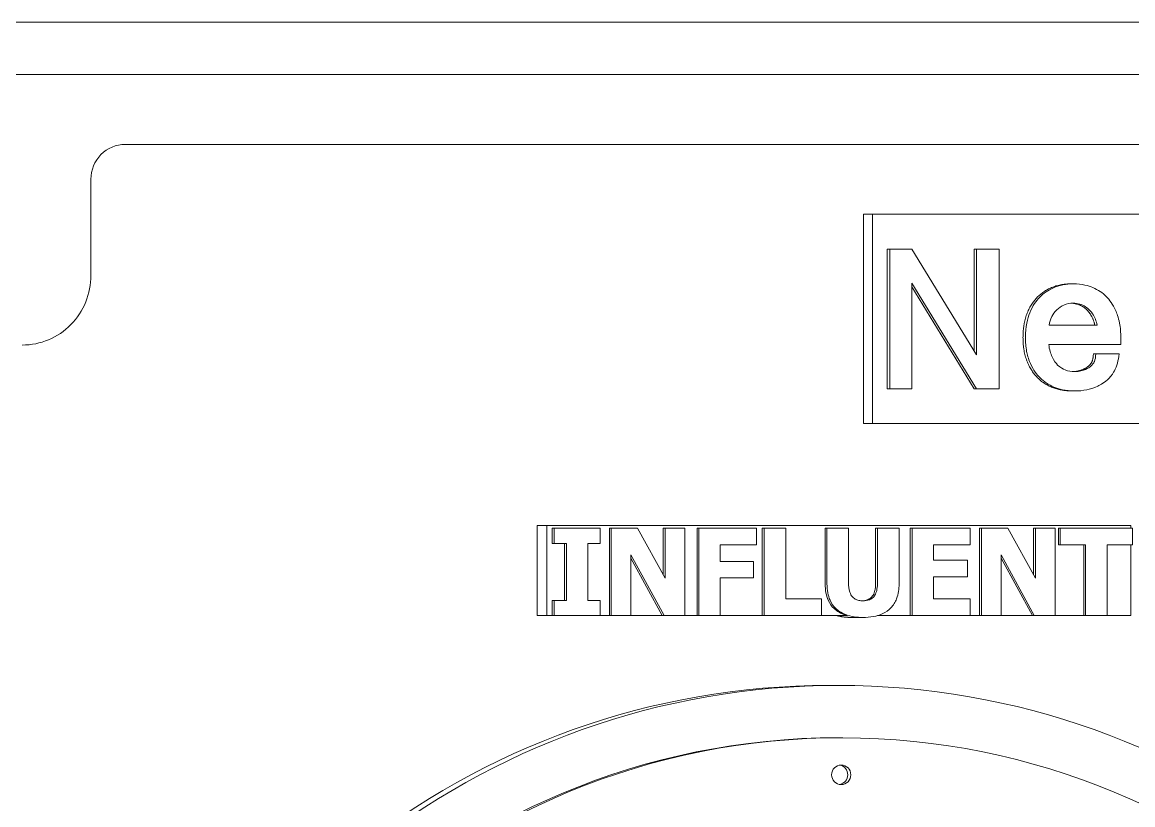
# Model space of a CAD drawing. Header units: inches. Extents: x 14 to 368, y 5 to 236.
# Drawn here: x 71.521 to 75.5, y 103.518 to 106.321 of the extents above; entities that cross this region are included whole.
import ezdxf

# ---------------------------------------------------------------- set-up
doc = ezdxf.new("R2010")
doc.units = ezdxf.units.IN
doc.header["$LTSCALE"] = 11
doc.header["$MEASUREMENT"] = 0
doc.layers.add('Visible (ANSI)', color=7, linetype='Continuous', lineweight=50)

msp = doc.modelspace()

# ---------------------------------------------------------------- linework, layer by layer
at = {"layer": 'Visible (ANSI)', "linetype": 'Continuous', "lineweight": 18}
for p, q in [((83.944801, 106.32051), (71.339262, 106.32051)), ((71.059554, 106.13301), (84.354459, 106.13301)), ((71.890486, 105.882975), (83.523528, 105.882975)), ((71.767385, 105.41426), (71.767385, 105.757975)), ((74.535373, 105.632975), (74.567932, 105.632975)), ((74.535373, 104.882975), (74.535373, 105.632975)), ((74.567932, 105.632975), (80.846082, 105.632975)), ((74.567932, 104.882975), (74.567932, 105.632975)), ((74.620761, 105.007975), (74.620761, 105.507975)), ((74.620761, 105.507975), (74.629443, 105.507975)), ((74.629443, 105.507975), (74.629443, 105.007975)), ((74.709185, 105.507975), (74.629443, 105.507975)), ((74.940934, 105.128927), (74.709185, 105.507975)), ((74.932251, 105.507975), (74.940934, 105.507975)), ((74.932251, 105.143128), (74.932251, 105.507975)), ((75.021173, 105.507975), (74.940934, 105.507975)), ((74.940934, 105.507975), (74.940934, 105.128927)), ((75.021173, 105.007975), (75.021173, 105.507975)), ((74.709185, 105.386518), (74.940934, 105.007975)), ((74.709185, 105.007975), (74.709185, 105.386518)), ((74.932251, 105.007975), (74.709185, 105.372336)), ((75.277917, 105.383481), (75.2866, 105.383481)), ((75.37282, 105.235708), (75.200379, 105.235708)), ((75.457546, 105.166376), (75.457546, 105.191174)), ((75.199382, 105.166376), (75.457546, 105.166376)), ((75.359154, 105.132469), (75.367836, 105.132469)), ((75.451067, 105.132469), (75.367836, 105.132469)), ((74.620761, 105.007975), (74.629443, 105.007975)), ((74.629443, 105.007975), (74.709185, 105.007975)), ((74.932251, 105.007975), (74.940934, 105.007975)), ((74.940934, 105.007975), (75.021173, 105.007975)), ((75.283898, 104.999878), (75.29258, 104.999878)), ((74.535373, 104.882975), (74.567932, 104.882975)), ((75.533376, 104.882975), (74.567932, 104.882975)), ((73.365948, 104.195475), (73.365948, 104.517975)), ((73.365948, 104.517975), (73.400678, 104.517975)), ((73.400678, 104.517975), (75.493394, 104.517975)), ((73.400678, 104.195475), (73.400678, 104.517975)), ((73.420162, 104.508475), (73.420162, 104.453941)), ((73.420162, 104.508475), (73.426674, 104.508475)), ((73.592536, 104.508475), (73.426674, 104.508475)), ((73.426674, 104.508475), (73.426674, 104.453941)), ((73.592536, 104.453941), (73.592536, 104.508475)), ((73.624878, 104.508475), (73.624878, 104.195475)), ((73.624878, 104.508475), (73.63139, 104.508475)), ((73.726311, 104.508475), (73.63139, 104.508475)), ((73.63139, 104.508475), (73.63139, 104.195475)), ((73.82473, 104.329147), (73.726311, 104.508475)), ((73.818218, 104.508475), (73.818218, 104.341012)), ((73.818218, 104.508475), (73.82473, 104.508475)), ((73.895421, 104.508475), (73.82473, 104.508475)), ((73.82473, 104.508475), (73.82473, 104.329147)), ((73.895421, 104.195475), (73.895421, 104.508475)), ((73.939003, 104.508475), (73.939003, 104.195475)), ((73.939003, 104.508475), (73.945515, 104.508475)), ((74.151844, 104.508475), (73.945515, 104.508475)), ((73.945515, 104.508475), (73.945515, 104.195475)), ((74.151844, 104.448868), (74.151844, 104.508475)), ((74.172696, 104.508475), (74.172696, 104.195475)), ((74.172696, 104.508475), (74.179207, 104.508475)), ((74.256643, 104.508475), (74.179207, 104.508475)), ((74.179207, 104.508475), (74.179207, 104.195475)), ((74.256643, 104.255082), (74.256643, 104.508475)), ((74.398145, 104.508475), (74.398145, 104.308602)), ((74.398145, 104.508475), (74.404656, 104.508475)), ((74.482092, 104.508475), (74.404656, 104.508475)), ((74.404656, 104.508475), (74.404656, 104.308602)), ((74.482092, 104.313167), (74.482092, 104.508475)), ((74.578995, 104.508475), (74.578995, 104.313167)), ((74.578995, 104.508475), (74.585507, 104.508475)), ((74.662943, 104.508475), (74.585507, 104.508475)), ((74.585507, 104.508475), (74.585507, 104.313167)), ((74.662943, 104.308855), (74.662943, 104.508475)), ((74.703277, 104.508475), (74.703277, 104.195475)), ((74.703277, 104.508475), (74.709789, 104.508475)), ((74.918117, 104.508475), (74.709789, 104.508475)), ((74.709789, 104.508475), (74.709789, 104.195475)), ((74.918117, 104.448868), (74.918117, 104.508475)), ((74.951458, 104.508475), (74.951458, 104.195475)), ((74.951458, 104.508475), (74.957969, 104.508475)), ((75.052891, 104.508475), (74.957969, 104.508475)), ((74.957969, 104.508475), (74.957969, 104.195475)), ((75.151309, 104.329147), (75.052891, 104.508475)), ((75.144798, 104.508475), (75.144798, 104.341012)), ((75.144798, 104.508475), (75.151309, 104.508475)), ((75.222001, 104.508475), (75.151309, 104.508475)), ((75.151309, 104.508475), (75.151309, 104.329147)), ((75.222001, 104.195475), (75.222001, 104.508475)), ((75.23361, 104.508475), (75.23361, 104.448868)), ((75.23361, 104.508475), (75.240121, 104.508475)), ((75.499906, 104.508475), (75.240121, 104.508475)), ((75.240121, 104.508475), (75.240121, 104.448868)), ((75.493394, 104.517975), (75.493394, 104.508475)), ((75.499906, 104.448868), (75.499906, 104.508475)), ((73.420162, 104.453941), (73.426674, 104.453941)), ((73.426674, 104.453941), (73.470887, 104.453941)), ((73.464375, 104.453941), (73.464375, 104.250009)), ((73.470887, 104.453941), (73.470887, 104.250009)), ((73.548323, 104.453941), (73.592536, 104.453941)), ((73.548323, 104.250009), (73.548323, 104.453941)), ((74.022452, 104.448868), (74.151844, 104.448868)), ((74.022452, 104.389768), (74.022452, 104.448868)), ((74.786726, 104.393827), (74.786726, 104.448868)), ((74.786726, 104.448868), (74.918117, 104.448868)), ((75.23361, 104.448868), (75.240121, 104.448868)), ((75.240121, 104.448868), (75.331296, 104.448868)), ((75.324784, 104.448868), (75.324784, 104.195475)), ((75.331296, 104.448868), (75.331296, 104.195475)), ((75.408732, 104.448868), (75.499906, 104.448868)), ((75.408732, 104.195475), (75.408732, 104.448868)), ((75.493394, 104.448868), (75.493394, 104.195475)), ((73.702081, 104.413611), (73.820983, 104.195475)), ((73.702081, 104.195475), (73.702081, 104.413611)), ((73.702081, 104.401665), (73.814471, 104.195475)), ((74.141603, 104.389768), (74.022452, 104.389768)), ((74.141603, 104.330162), (74.141603, 104.389768)), ((74.907875, 104.393827), (74.786726, 104.393827)), ((74.907875, 104.33422), (74.907875, 104.393827)), ((75.028661, 104.195475), (75.028661, 104.413611)), ((75.028661, 104.413611), (75.147562, 104.195475)), ((75.028661, 104.401665), (75.141051, 104.195475)), ((74.786726, 104.33422), (74.907875, 104.33422)), ((74.786726, 104.255082), (74.786726, 104.33422)), ((74.022452, 104.195475), (74.022452, 104.330162)), ((74.022452, 104.330162), (74.141603, 104.330162)), ((74.384787, 104.255082), (74.256643, 104.255082)), ((74.384787, 104.195475), (74.384787, 104.255082)), ((74.918117, 104.255082), (74.786726, 104.255082)), ((74.918117, 104.195475), (74.918117, 104.255082)), ((73.420162, 104.250009), (73.420162, 104.195475)), ((73.420162, 104.250009), (73.426674, 104.250009)), ((73.426674, 104.250009), (73.426674, 104.195475)), ((73.470887, 104.250009), (73.426674, 104.250009)), ((73.592536, 104.250009), (73.548323, 104.250009)), ((73.592536, 104.195475), (73.592536, 104.250009)), ((73.365948, 104.195475), (73.400678, 104.195475)), ((73.420162, 104.195475), (73.400678, 104.195475)), ((73.420162, 104.195475), (73.426674, 104.195475)), ((73.426674, 104.195475), (73.592536, 104.195475)), ((73.624878, 104.195475), (73.592536, 104.195475)), ((73.624878, 104.195475), (73.63139, 104.195475)), ((73.63139, 104.195475), (73.702081, 104.195475)), ((73.814471, 104.195475), (73.702081, 104.195475)), ((73.814471, 104.195475), (73.820983, 104.195475)), ((73.820983, 104.195475), (73.895421, 104.195475)), ((73.939003, 104.195475), (73.895421, 104.195475)), ((73.939003, 104.195475), (73.945515, 104.195475)), ((73.945515, 104.195475), (74.022452, 104.195475)), ((74.172696, 104.195475), (74.022452, 104.195475)), ((74.172696, 104.195475), (74.179207, 104.195475)), ((74.179207, 104.195475), (74.384787, 104.195475)), ((74.475608, 104.195475), (74.384787, 104.195475)), ((74.492558, 104.18888), (74.533799, 104.18888)), ((74.703277, 104.195475), (74.586067, 104.195475)), ((74.703277, 104.195475), (74.709789, 104.195475)), ((74.709789, 104.195475), (74.918117, 104.195475)), ((74.951458, 104.195475), (74.918117, 104.195475)), ((74.951458, 104.195475), (74.957969, 104.195475)), ((74.957969, 104.195475), (75.028661, 104.195475)), ((75.141051, 104.195475), (75.028661, 104.195475)), ((75.141051, 104.195475), (75.147562, 104.195475)), ((75.147562, 104.195475), (75.222001, 104.195475)), ((75.324784, 104.195475), (75.222001, 104.195475)), ((75.324784, 104.195475), (75.331296, 104.195475)), ((75.331296, 104.195475), (75.408732, 104.195475)), ((75.493394, 104.195475), (75.408732, 104.195475)), ((74.412307, 103.945475), (74.444866, 103.945475)), ((74.444866, 103.757975), (74.455719, 103.757975))]:
    msp.add_line(p, q, dxfattribs=at)
for centre, major_axis, start_param, end_param in [((71.890486, 105.757975), (0, 0.125), 0, 1.57079633), ((71.521183, 105.41426), (0, -0.25), 0, 1.57079633), ((74.412307, 101.132975), (0, 2.8125), 0, 2.66565596), ((74.444866, 101.132975), (0, 2.8125), 3.61752935, 8.94884126), ((74.455719, 101.132975), (0, -2.625), 0.11834321, 6.21054603), ((74.444866, 101.132975), (0, -2.625), 3.14159265, 6.21475476), ((74.444866, 103.625371), (0, -0.035), 0.15809252, 2.98350013)]:
    msp.add_ellipse(centre, major_axis=major_axis, ratio=0.98480775, start_param=start_param, end_param=end_param, dxfattribs=at)
msp.add_ellipse((74.455719, 103.625371), major_axis=(0, -0.035), ratio=0.98480775, dxfattribs=at)
for points in [[(75.106971, 105.19168), (75.106971, 105.235708), (75.131392, 105.306558), (75.176745, 105.356153), (75.240538, 105.383481), (75.277917, 105.383481)], [(75.283898, 104.999878), (75.244526, 104.999878), (75.179237, 105.025688), (75.132389, 105.075789), (75.106971, 105.146133), (75.106971, 105.19168)], [(74.492558, 104.18888), (74.463606, 104.18888), (74.440878, 104.195475)]]:
    msp.add_open_spline(points, degree=2, dxfattribs=at)
for points, degree, knots in [([(75.2866, 105.383481), (75.274285, 105.383481), (75.262037, 105.382369), (75.236833, 105.377299), (75.225731, 105.373497), (75.197362, 105.361097), (75.180611, 105.349784), (75.1546, 105.323114), (75.14149, 105.30587), (75.122615, 105.258645), (75.115654, 105.230313), (75.115654, 105.19168)], 3, [-1.49193162, -1.49193162, -1.49193162, -1.49193162, -1.29030138, -1.29030138, -1.0712515, -1.0712515, -0.64119148, -0.64119148, -0.29439022, -0.29439022, 0, 0, 0, 0]), ([(75.457546, 105.191174), (75.457546, 105.208649), (75.456132, 105.226179), (75.448835, 105.263727), (75.443159, 105.278616), (75.429028, 105.310366), (75.417188, 105.326058), (75.391969, 105.351696), (75.375749, 105.362444), (75.341519, 105.376734), (75.318545, 105.383481), (75.2866, 105.383481)], 3, [-0.953742878, -0.953742878, -0.953742878, -0.953742878, -0.864238922, -0.864238922, -0.757751945, -0.757751945, -0.52950742, -0.52950742, -0.247180323, -0.247180323, 0, 0, 0, 0]), ([(75.200379, 105.235708), (75.202189, 105.246274), (75.205309, 105.256495), (75.214714, 105.275167), (75.220651, 105.283279), (75.235866, 105.298153), (75.244411, 105.303858), (75.264196, 105.312205), (75.275246, 105.314149), (75.2866, 105.314149)], 3, [-0.311667492, -0.311667492, -0.311667492, -0.311667492, -0.237050543, -0.237050543, -0.16576507, -0.16576507, -0.087852602, -0.087852602, 0, 0, 0, 0]), ([(75.364138, 105.235708), (75.35716, 105.269615), (75.312817, 105.312685), (75.282264, 105.314053)], 2, [0, 0, 0, 1, 1.93423517, 1.93423517, 1.93423517]), ([(75.2866, 105.314149), (75.294683, 105.314149), (75.302692, 105.313171), (75.317903, 105.308794), (75.324855, 105.305583), (75.343313, 105.2933), (75.351612, 105.282903), (75.364611, 105.263584), (75.369862, 105.250082), (75.37282, 105.235708)], 3, [-0.251457438, -0.251457438, -0.251457438, -0.251457438, -0.21404187, -0.21404187, -0.178283825, -0.178283825, -0.111899249, -0.111899249, 0, 0, 0, 0]), ([(75.115654, 105.19168), (75.115654, 105.174916), (75.116945, 105.158025), (75.122143, 105.130683), (75.125854, 105.115565), (75.144169, 105.073819), (75.157385, 105.057868), (75.181925, 105.03299), (75.198825, 105.021792), (75.234137, 105.007112), (75.258304, 104.999878), (75.29258, 104.999878)], 3, [-1.15207317, -1.15207317, -1.15207317, -1.15207317, -0.93289171, -0.93289171, -0.78803686, -0.78803686, -0.5752915, -0.5752915, -0.26521632, -0.26521632, 0, 0, 0, 0]), ([(75.29258, 105.06921), (75.280744, 105.06921), (75.269013, 105.070969), (75.250754, 105.078173), (75.241161, 105.083102), (75.225617, 105.0983), (75.217533, 105.107581), (75.207374, 105.131476), (75.200929, 105.148055), (75.199382, 105.166376)], 3, [-1.96156648, -1.96156648, -1.96156648, -1.96156648, -1.05825772, -1.05825772, -0.46701751, -0.46701751, -0.14011971, -0.14011971, 0, 0, 0, 0]), ([(75.288093, 105.069296), (75.299881, 105.069782), (75.324765, 105.076801), (75.345698, 105.090971), (75.358157, 105.110202), (75.359154, 105.132469)], 2, [0.15071516, 0.15071516, 0.15071516, 1, 2, 3, 4, 4, 4]), ([(75.29258, 104.999878), (75.307082, 104.999878), (75.321503, 105.001217), (75.346865, 105.006462), (75.36056, 105.010273), (75.385889, 105.022151), (75.400614, 105.030535), (75.425228, 105.055887), (75.431716, 105.066699), (75.44343, 105.088189), (75.4485, 105.109303), (75.451067, 105.132469)], 3, [-0.510586724, -0.510586724, -0.510586724, -0.510586724, -0.395857325, -0.395857325, -0.305816844, -0.305816844, -0.233792858, -0.233792858, -0.177640706, -0.177640706, 0, 0, 0, 0]), ([(75.367836, 105.132469), (75.367351, 105.12163), (75.365901, 105.112204), (75.362646, 105.104337), (75.36021, 105.098566), (75.347383, 105.085601), (75.33955, 105.080489), (75.321881, 105.073015), (75.308721, 105.06921), (75.29258, 105.06921)], 3, [-1.35675121, -1.35675121, -1.35675121, -1.35675121, -0.38738366, -0.38738366, -0.25082013, -0.25082013, -0.12489258, -0.12489258, 0, 0, 0, 0]), ([(74.398145, 104.308602), (74.398145, 104.298096), (74.398945, 104.287497), (74.402644, 104.267964), (74.405312, 104.258961), (74.414246, 104.239166), (74.421164, 104.229231), (74.436643, 104.214502), (74.447552, 104.205737), (74.468613, 104.197656), (74.472087, 104.196497), (74.475608, 104.195475)], 3, [-0.821877976, -0.821877976, -0.821877976, -0.821877976, -0.654433498, -0.654433498, -0.504909579, -0.504909579, -0.307478412, -0.307478412, -0.16166829, -0.16166829, -0.133487705, -0.133487705, -0.133487705, -0.133487705]), ([(74.404656, 104.308602), (74.404656, 104.298096), (74.405456, 104.287497), (74.409156, 104.267964), (74.411824, 104.258961), (74.420758, 104.239166), (74.427675, 104.229231), (74.443155, 104.214502), (74.454064, 104.205737), (74.491284, 104.191456), (74.512905, 104.18888), (74.533799, 104.18888)], 3, [-0.821877976, -0.821877976, -0.821877976, -0.821877976, -0.654433498, -0.654433498, -0.504909579, -0.504909579, -0.307478412, -0.307478412, -0.16166829, -0.16166829, 0, 0, 0, 0]), ([(74.533799, 104.248487), (74.528633, 104.248487), (74.523372, 104.248911), (74.513947, 104.250953), (74.509688, 104.25241), (74.501599, 104.256837), (74.497985, 104.25979), (74.492254, 104.266834), (74.489049, 104.271902), (74.483118, 104.290244), (74.482092, 104.302171), (74.482092, 104.313167)], 3, [-0.357819749, -0.357819749, -0.357819749, -0.357819749, -0.281802872, -0.281802872, -0.21609433, -0.21609433, -0.146681317, -0.146681317, -0.083787292, -0.083787292, 0, 0, 0, 0]), ([(74.578995, 104.313167), (74.578995, 104.305597), (74.57853, 104.297728), (74.576187, 104.284249), (74.57454, 104.278147), (74.569533, 104.26748), (74.566649, 104.263581), (74.559601, 104.25682), (74.55515, 104.254133), (74.544014, 104.249839), (74.537231, 104.248791), (74.530532, 104.248546)], 3, [-0.217363441, -0.217363441, -0.217363441, -0.217363441, -0.17163752, -0.17163752, -0.134758966, -0.134758966, -0.100390194, -0.100390194, -0.059831536, -0.059831536, -0.008337501, -0.008337501, -0.008337501, -0.008337501]), ([(74.585507, 104.313167), (74.585507, 104.305597), (74.585042, 104.297728), (74.582699, 104.284249), (74.581052, 104.278147), (74.576044, 104.26748), (74.573161, 104.263581), (74.566113, 104.25682), (74.561661, 104.254133), (74.549517, 104.249451), (74.541532, 104.248487), (74.533799, 104.248487)], 3, [-0.217363441, -0.217363441, -0.217363441, -0.217363441, -0.17163752, -0.17163752, -0.134758966, -0.134758966, -0.100390194, -0.100390194, -0.059831536, -0.059831536, 0, 0, 0, 0]), ([(74.533799, 104.18888), (74.54628, 104.18888), (74.558963, 104.189768), (74.581922, 104.193964), (74.592459, 104.196967), (74.616629, 104.207798), (74.62645, 104.215725), (74.642562, 104.232585), (74.649332, 104.243561), (74.660575, 104.272593), (74.662943, 104.290858), (74.662943, 104.308855)], 3, [-0.433604472, -0.433604472, -0.433604472, -0.433604472, -0.370673963, -0.370673963, -0.316022801, -0.316022801, -0.237534002, -0.237534002, -0.137141706, -0.137141706, 0, 0, 0, 0])]:
    msp.add_open_spline(points, degree=degree, knots=knots, dxfattribs=at)

doc.saveas('drawing.dxf')
